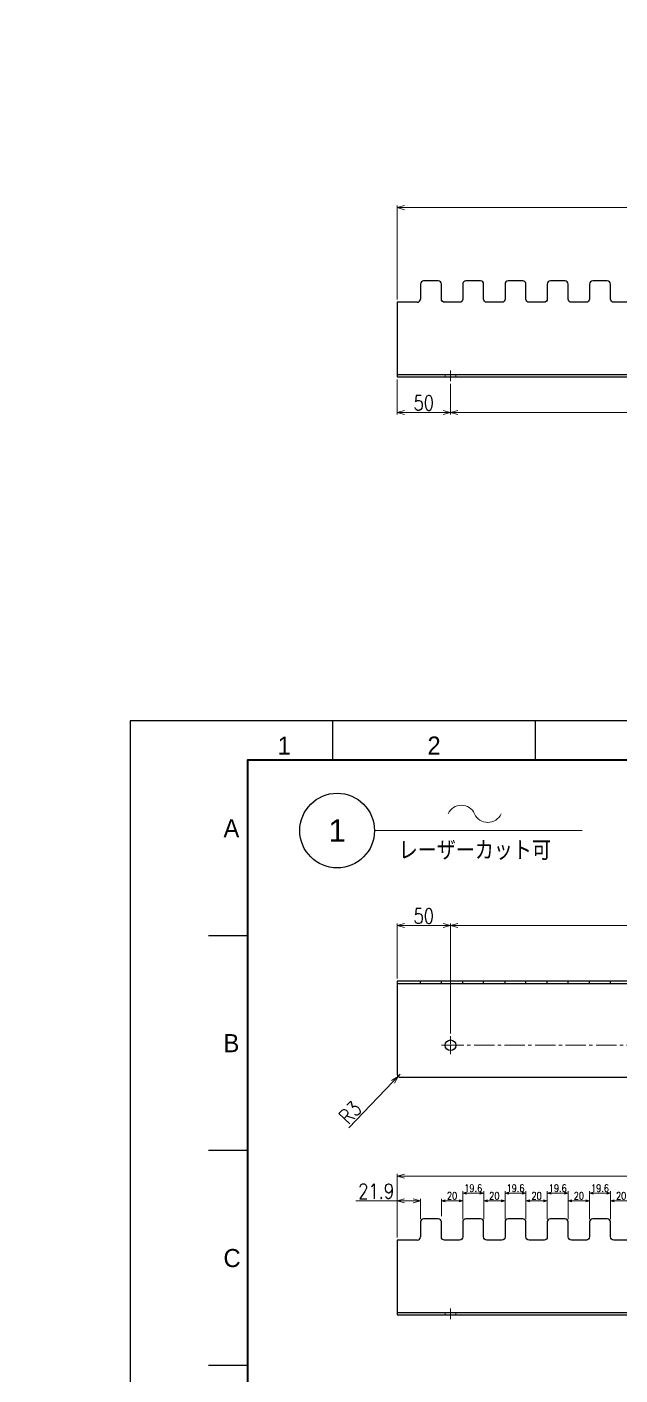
# Model space of a CAD drawing. Header units: millimetres. Extents: x 0 to 70370, y 0 to 11543.
# Drawn here: x 22328 to 22884, y 1950 to 3214 of the extents above; entities that cross this region are included whole.
import ezdxf
from ezdxf import colors
from ezdxf.entities.mleader import LeaderData, LeaderLine
from ezdxf.enums import TextEntityAlignment as Align
from ezdxf.math import Vec2, Vec3

# ---------------------------------------------------------------- set-up
doc = ezdxf.new("R2010")
doc.units = ezdxf.units.MM
doc.linetypes.add('CENTER2', pattern=[28.575, 19.05, -3.175, 3.175, -3.175])
doc.linetypes.add('HIDDEN2', pattern=[4.7625, 3.175, -1.5875])
for name, color, linetype, lineweight in [('01_外形線', 7, 'Continuous', 25), ('03_かくれ線', 6, 'HIDDEN2', 13), ('04_中心線', 1, 'CENTER2', 9), ('06_文字', 7, 'Continuous', 13), ('07_寸法線', 3, 'Continuous', 9), ('99_図枠', 7, 'Continuous', 40)]:
    doc.layers.add(name, color=color, linetype=linetype, lineweight=lineweight)
doc.styles.add('KSS_TXT', font='txt.shx', dxfattribs={"bigfont": 'extfont2.shx'})
doc.styles.get("Standard").update_dxf_attribs({"font": 'arial.ttf'})
doc.styles.add('寸法用', font='simplex.shx', dxfattribs={"width": 0.8, "bigfont": '@extfont2.shx'})
doc.styles.add('表題用', font='MS PGothic.ttf')
doc.dimstyles.new('機械製図用', dxfattribs={"dimtxt": 3.5, "dimasz": 3.5, "dimexe": 2, "dimexo": 0, "dimgap": 1.2, "dimtad": 1, "dimdsep": 46, "dimtxsty": '寸法用', "dimblk": 'OPEN30', "dimcen": 0, "dimclrd": 256, "dimclre": 256, "dimclrt": 7, "dimazin": 2, "dimtm": 1e-09, "dimtfac": 0.75, "dimtmove": 0, "dimatfit": 3, "dimldrblk": 'OPEN30', "dimfxl": 1, "dimlwd": -1, "dimlwe": -1, "dimarcsym": 0})

# ---------------------------------------------------------------- blocks, each defined once
blk = doc.blocks.new('_Open30')
at = {"color": 0, "linetype": 'ByBlock', "lineweight": -2}
for p, q in [((-1, 0.27), (0, 0)), ((0, 0), (-1, -0.27)), ((0, 0), (-1, 0))]:
    blk.add_line(p, q, dxfattribs=at)
blk = doc.blocks.new('*D2569')
at = {"layer": '07_寸法線', "transparency": 16777216}
for p, q in [((22675, 2079.3), (22675, 2138.8)), ((22682, 2136.8), (24355, 2136.8)), ((24362, 2099.3), (24362, 2138.8))]:
    blk.add_line(p, q, dxfattribs=at)
at = {"layer": 'Defpoints', "color": 0, "transparency": 16777216}
for p in [(24362, 2136.8), (24362, 2096.8), (22675, 2076.8)]:
    blk.add_point(p, dxfattribs=at)
at = {"layer": '07_寸法線', "transparency": 16777216, "xscale": 7, "yscale": 7, "zscale": 7, "rotation": 180}
blk.add_blockref('_Open30', (22675, 2136.8), dxfattribs=at)
at = {"layer": '07_寸法線', "transparency": 16777216, "xscale": 7, "yscale": 7, "zscale": 7}
blk.add_blockref('_Open30', (24362, 2136.8), dxfattribs=at)
at = {"layer": '07_寸法線', "color": 7, "transparency": 16777216, "insert": (23518.5, 2145.8), "char_height": 14, "attachment_point": 5, "style": '寸法用'}
blk.add_mtext('1687', dxfattribs=at)
blk = doc.blocks.new('*D2573')
at = {"layer": '07_寸法線', "transparency": 16777216}
for p, q in [((22675, 2079.3), (22675, 2115.6)), ((22682, 2113.6), (22689.9, 2113.6)), ((22696.9, 2096.3), (22696.9, 2115.6))]:
    blk.add_line(p, q, dxfattribs=at)
at = {"layer": 'Defpoints', "color": 0, "transparency": 16777216}
for p in [(22696.9, 2113.6), (22696.9, 2093.8), (22675, 2076.8)]:
    blk.add_point(p, dxfattribs=at)
at = {"layer": '07_寸法線', "transparency": 16777216, "xscale": 7, "yscale": 7, "zscale": 7, "rotation": 180}
blk.add_blockref('_Open30', (22675, 2113.6), dxfattribs=at)
at = {"layer": '07_寸法線', "transparency": 16777216, "xscale": 7, "yscale": 7, "zscale": 7}
blk.add_blockref('_Open30', (22696.9, 2113.6), dxfattribs=at)
at = {"layer": '07_寸法線', "color": 7, "transparency": 16777216, "insert": (22655.4, 2122.6), "char_height": 14, "attachment_point": 5, "style": '寸法用'}
blk.add_mtext('21.9', dxfattribs=at)
blk = doc.blocks.new('*D2561')
at = {"layer": '07_寸法線', "transparency": 16777216}
for p, q in [((22725, 2270.4), (22725, 2373.6)), ((22732, 2371.6), (23178, 2371.6)), ((23185, 2270.4), (23185, 2373.6))]:
    blk.add_line(p, q, dxfattribs=at)
at = {"layer": 'Defpoints', "color": 0, "transparency": 16777216}
for p in [(23185, 2371.6), (22725, 2267.9), (23185, 2267.9)]:
    blk.add_point(p, dxfattribs=at)
at = {"layer": '07_寸法線', "transparency": 16777216, "xscale": 7, "yscale": 7, "zscale": 7, "rotation": 180}
blk.add_blockref('_Open30', (22725, 2371.6), dxfattribs=at)
at = {"layer": '07_寸法線', "transparency": 16777216, "xscale": 7, "yscale": 7, "zscale": 7}
blk.add_blockref('_Open30', (23185, 2371.6), dxfattribs=at)
at = {"layer": '07_寸法線', "color": 7, "transparency": 16777216, "insert": (22955, 2380.6), "char_height": 14, "attachment_point": 5, "style": '寸法用'}
blk.add_mtext('460', dxfattribs=at)
blk = doc.blocks.new('*D2563')
at = {"layer": '07_寸法線', "transparency": 16777216}
for p, q in [((22675, 2321.9), (22675, 2373.6)), ((22682, 2371.6), (22718, 2371.6)), ((22725, 2270.4), (22725, 2373.6))]:
    blk.add_line(p, q, dxfattribs=at)
at = {"layer": 'Defpoints', "color": 0, "transparency": 16777216}
for p in [(22725, 2371.6), (22675, 2319.4), (22725, 2267.9)]:
    blk.add_point(p, dxfattribs=at)
at = {"layer": '07_寸法線', "transparency": 16777216, "xscale": 7, "yscale": 7, "zscale": 7, "rotation": 180}
blk.add_blockref('_Open30', (22675, 2371.6), dxfattribs=at)
at = {"layer": '07_寸法線', "transparency": 16777216, "xscale": 7, "yscale": 7, "zscale": 7}
blk.add_blockref('_Open30', (22725, 2371.6), dxfattribs=at)
at = {"layer": '07_寸法線', "color": 7, "transparency": 16777216, "insert": (22700, 2380.6), "char_height": 14, "attachment_point": 5, "style": '寸法用'}
blk.add_mtext('50', dxfattribs=at)
blk = doc.blocks.new('*D2568')
at = {"layer": '07_寸法線', "transparency": 16777216}
for p, q in [((22629.7, 2182), (22671.1, 2225.2)), ((22678, 2232.4), (22675.9, 2230.3))]:
    blk.add_line(p, q, dxfattribs=at)
blk.add_arc((22678, 2232.4), 3, 188.0628, 270, dxfattribs=at)
at = {"layer": 'Defpoints', "color": 0, "transparency": 16777216}
for p in [(22675.9, 2230.3), (22678, 2232.4)]:
    blk.add_point(p, dxfattribs=at)
at = {"layer": '07_寸法線', "transparency": 16777216, "xscale": 7, "yscale": 7, "zscale": 7, "rotation": 46.25998354357716}
blk.add_blockref('_Open30', (22675.9, 2230.3), dxfattribs=at)
at = {"layer": '07_寸法線', "color": 7, "transparency": 16777216, "insert": (22631.1, 2196.4), "char_height": 14, "attachment_point": 5, "rotation": 46.26, "style": '寸法用'}
blk.add_mtext('R3', dxfattribs=at)
blk = doc.blocks.new('*D2486')
at = {"layer": '07_寸法線', "transparency": 16777216}
for p, q in [((22716.5, 2099.3), (22716.5, 2115.6)), ((22733, 2113.6), (22720, 2113.6)), ((22736.5, 2096.3), (22736.5, 2115.6))]:
    blk.add_line(p, q, dxfattribs=at)
at = {"layer": 'Defpoints', "color": 0, "transparency": 16777216}
for p in [(22716.5, 2113.6), (22716.5, 2096.8), (22736.5, 2093.8)]:
    blk.add_point(p, dxfattribs=at)
at = {"layer": '07_寸法線', "transparency": 16777216, "xscale": 3.5, "yscale": 3.5, "zscale": 3.5, "rotation": 180}
blk.add_blockref('_Open30', (22716.5, 2113.6), dxfattribs=at)
at = {"layer": '07_寸法線', "transparency": 16777216, "xscale": 3.5, "yscale": 3.5, "zscale": 3.5}
blk.add_blockref('_Open30', (22736.5, 2113.6), dxfattribs=at)
at = {"layer": '07_寸法線', "color": 7, "transparency": 16777216, "insert": (22726.5, 2118.3), "char_height": 7, "attachment_point": 5, "style": '寸法用'}
blk.add_mtext('20', dxfattribs=at)
blk = doc.blocks.new('*D2487')
at = {"layer": '07_寸法線', "transparency": 16777216}
for p, q in [((22736.5, 2096.3), (22736.5, 2122.7)), ((22752.6, 2120.7), (22740, 2120.7)), ((22756.1, 2096.3), (22756.1, 2122.7))]:
    blk.add_line(p, q, dxfattribs=at)
at = {"layer": 'Defpoints', "color": 0, "transparency": 16777216}
for p in [(22736.5, 2120.7), (22736.5, 2093.8), (22756.1, 2093.8)]:
    blk.add_point(p, dxfattribs=at)
at = {"layer": '07_寸法線', "transparency": 16777216, "xscale": 3.5, "yscale": 3.5, "zscale": 3.5, "rotation": 180}
blk.add_blockref('_Open30', (22736.5, 2120.7), dxfattribs=at)
at = {"layer": '07_寸法線', "transparency": 16777216, "xscale": 3.5, "yscale": 3.5, "zscale": 3.5}
blk.add_blockref('_Open30', (22756.1, 2120.7), dxfattribs=at)
at = {"layer": '07_寸法線', "color": 7, "transparency": 16777216, "insert": (22746.3, 2125.4), "char_height": 7, "attachment_point": 5, "style": '寸法用'}
blk.add_mtext('19.6', dxfattribs=at)
blk = doc.blocks.new('*D2488')
at = {"layer": '07_寸法線', "transparency": 16777216}
for p, q in [((22756.1, 2099.3), (22756.1, 2115.6)), ((22772.6, 2113.6), (22759.6, 2113.6)), ((22776.1, 2096.3), (22776.1, 2115.6))]:
    blk.add_line(p, q, dxfattribs=at)
at = {"layer": 'Defpoints', "color": 0, "transparency": 16777216}
for p in [(22756.1, 2113.6), (22756.1, 2096.8), (22776.1, 2093.8)]:
    blk.add_point(p, dxfattribs=at)
at = {"layer": '07_寸法線', "transparency": 16777216, "xscale": 3.5, "yscale": 3.5, "zscale": 3.5, "rotation": 180}
blk.add_blockref('_Open30', (22756.1, 2113.6), dxfattribs=at)
at = {"layer": '07_寸法線', "transparency": 16777216, "xscale": 3.5, "yscale": 3.5, "zscale": 3.5}
blk.add_blockref('_Open30', (22776.1, 2113.6), dxfattribs=at)
at = {"layer": '07_寸法線', "color": 7, "transparency": 16777216, "insert": (22766.1, 2118.3), "char_height": 7, "attachment_point": 5, "style": '寸法用'}
blk.add_mtext('20', dxfattribs=at)
blk = doc.blocks.new('*D2489')
at = {"layer": '07_寸法線', "transparency": 16777216}
for p, q in [((22776.1, 2096.3), (22776.1, 2122.7)), ((22792.2, 2120.7), (22779.6, 2120.7)), ((22795.7, 2096.3), (22795.7, 2122.7))]:
    blk.add_line(p, q, dxfattribs=at)
at = {"layer": 'Defpoints', "color": 0, "transparency": 16777216}
for p in [(22776.1, 2120.7), (22776.1, 2093.8), (22795.7, 2093.8)]:
    blk.add_point(p, dxfattribs=at)
at = {"layer": '07_寸法線', "transparency": 16777216, "xscale": 3.5, "yscale": 3.5, "zscale": 3.5, "rotation": 180}
blk.add_blockref('_Open30', (22776.1, 2120.7), dxfattribs=at)
at = {"layer": '07_寸法線', "transparency": 16777216, "xscale": 3.5, "yscale": 3.5, "zscale": 3.5}
blk.add_blockref('_Open30', (22795.7, 2120.7), dxfattribs=at)
at = {"layer": '07_寸法線', "color": 7, "transparency": 16777216, "insert": (22785.9, 2125.4), "char_height": 7, "attachment_point": 5, "style": '寸法用'}
blk.add_mtext('19.6', dxfattribs=at)
blk = doc.blocks.new('*D2490')
at = {"layer": '07_寸法線', "transparency": 16777216}
for p, q in [((22795.7, 2099.3), (22795.7, 2115.6)), ((22812.2, 2113.6), (22799.2, 2113.6)), ((22815.7, 2096.3), (22815.7, 2115.6))]:
    blk.add_line(p, q, dxfattribs=at)
at = {"layer": 'Defpoints', "color": 0, "transparency": 16777216}
for p in [(22795.7, 2113.6), (22795.7, 2096.8), (22815.7, 2093.8)]:
    blk.add_point(p, dxfattribs=at)
at = {"layer": '07_寸法線', "transparency": 16777216, "xscale": 3.5, "yscale": 3.5, "zscale": 3.5, "rotation": 180}
blk.add_blockref('_Open30', (22795.7, 2113.6), dxfattribs=at)
at = {"layer": '07_寸法線', "transparency": 16777216, "xscale": 3.5, "yscale": 3.5, "zscale": 3.5}
blk.add_blockref('_Open30', (22815.7, 2113.6), dxfattribs=at)
at = {"layer": '07_寸法線', "color": 7, "transparency": 16777216, "insert": (22805.7, 2118.3), "char_height": 7, "attachment_point": 5, "style": '寸法用'}
blk.add_mtext('20', dxfattribs=at)
blk = doc.blocks.new('*D2491')
at = {"layer": '07_寸法線', "transparency": 16777216}
for p, q in [((22815.7, 2096.3), (22815.7, 2122.7)), ((22831.8, 2120.7), (22819.2, 2120.7)), ((22835.3, 2096.3), (22835.3, 2122.7))]:
    blk.add_line(p, q, dxfattribs=at)
at = {"layer": 'Defpoints', "color": 0, "transparency": 16777216}
for p in [(22815.7, 2120.7), (22815.7, 2093.8), (22835.3, 2093.8)]:
    blk.add_point(p, dxfattribs=at)
at = {"layer": '07_寸法線', "transparency": 16777216, "xscale": 3.5, "yscale": 3.5, "zscale": 3.5, "rotation": 180}
blk.add_blockref('_Open30', (22815.7, 2120.7), dxfattribs=at)
at = {"layer": '07_寸法線', "transparency": 16777216, "xscale": 3.5, "yscale": 3.5, "zscale": 3.5}
blk.add_blockref('_Open30', (22835.3, 2120.7), dxfattribs=at)
at = {"layer": '07_寸法線', "color": 7, "transparency": 16777216, "insert": (22825.5, 2125.4), "char_height": 7, "attachment_point": 5, "style": '寸法用'}
blk.add_mtext('19.6', dxfattribs=at)
blk = doc.blocks.new('*D2492')
at = {"layer": '07_寸法線', "transparency": 16777216}
for p, q in [((22835.3, 2099.3), (22835.3, 2115.6)), ((22851.8, 2113.6), (22838.8, 2113.6)), ((22855.3, 2096.3), (22855.3, 2115.6))]:
    blk.add_line(p, q, dxfattribs=at)
at = {"layer": 'Defpoints', "color": 0, "transparency": 16777216}
for p in [(22835.3, 2113.6), (22835.3, 2096.8), (22855.3, 2093.8)]:
    blk.add_point(p, dxfattribs=at)
at = {"layer": '07_寸法線', "transparency": 16777216, "xscale": 3.5, "yscale": 3.5, "zscale": 3.5, "rotation": 180}
blk.add_blockref('_Open30', (22835.3, 2113.6), dxfattribs=at)
at = {"layer": '07_寸法線', "transparency": 16777216, "xscale": 3.5, "yscale": 3.5, "zscale": 3.5}
blk.add_blockref('_Open30', (22855.3, 2113.6), dxfattribs=at)
at = {"layer": '07_寸法線', "color": 7, "transparency": 16777216, "insert": (22845.3, 2118.3), "char_height": 7, "attachment_point": 5, "style": '寸法用'}
blk.add_mtext('20', dxfattribs=at)
blk = doc.blocks.new('*D2493')
at = {"layer": '07_寸法線', "transparency": 16777216}
for p, q in [((22855.3, 2096.3), (22855.3, 2122.7)), ((22871.4, 2120.7), (22858.8, 2120.7)), ((22874.9, 2096.3), (22874.9, 2122.7))]:
    blk.add_line(p, q, dxfattribs=at)
at = {"layer": 'Defpoints', "color": 0, "transparency": 16777216}
for p in [(22855.3, 2120.7), (22855.3, 2093.8), (22874.9, 2093.8)]:
    blk.add_point(p, dxfattribs=at)
at = {"layer": '07_寸法線', "transparency": 16777216, "xscale": 3.5, "yscale": 3.5, "zscale": 3.5, "rotation": 180}
blk.add_blockref('_Open30', (22855.3, 2120.7), dxfattribs=at)
at = {"layer": '07_寸法線', "transparency": 16777216, "xscale": 3.5, "yscale": 3.5, "zscale": 3.5}
blk.add_blockref('_Open30', (22874.9, 2120.7), dxfattribs=at)
at = {"layer": '07_寸法線', "color": 7, "transparency": 16777216, "insert": (22865.1, 2125.4), "char_height": 7, "attachment_point": 5, "style": '寸法用'}
blk.add_mtext('19.6', dxfattribs=at)
blk = doc.blocks.new('*D2494')
at = {"layer": '07_寸法線', "transparency": 16777216}
for p, q in [((22874.9, 2099.3), (22874.9, 2115.6)), ((22891.4, 2113.6), (22878.4, 2113.6)), ((22894.9, 2096.3), (22894.9, 2115.6))]:
    blk.add_line(p, q, dxfattribs=at)
at = {"layer": 'Defpoints', "color": 0, "transparency": 16777216}
for p in [(22874.9, 2113.6), (22874.9, 2096.8), (22894.9, 2093.8)]:
    blk.add_point(p, dxfattribs=at)
at = {"layer": '07_寸法線', "transparency": 16777216, "xscale": 3.5, "yscale": 3.5, "zscale": 3.5, "rotation": 180}
blk.add_blockref('_Open30', (22874.9, 2113.6), dxfattribs=at)
at = {"layer": '07_寸法線', "transparency": 16777216, "xscale": 3.5, "yscale": 3.5, "zscale": 3.5}
blk.add_blockref('_Open30', (22894.9, 2113.6), dxfattribs=at)
at = {"layer": '07_寸法線', "color": 7, "transparency": 16777216, "insert": (22884.9, 2118.3), "char_height": 7, "attachment_point": 5, "style": '寸法用'}
blk.add_mtext('20', dxfattribs=at)
blk = doc.blocks.new('AM_BALLOON1')
at = {"transparency": 16777216}
blk.add_circle((0, 0), 5, dxfattribs=at)
blk.add_attdef('B_NUMBER', text='', height=3, dxfattribs=at).set_placement((0, 0), align=Align.MIDDLE_CENTER)
blk = doc.blocks.new('_OPEN')
at = {"color": 0, "linetype": 'ByBlock'}
for p, q in [((-1, 0.17), (0, 0)), ((0, 0), (-1, -0.17)), ((0, 0), (-1, 0))]:
    blk.add_line(p, q, dxfattribs=at)
blk = doc.blocks.new('p1ba05')
for centre, start, end in [((-2.95, 0.29), 24.2276, 155.5758), ((0, 1.62), 204.2276, 335.5758)]:
    blk.add_arc(centre, 1.62, start, end)
blk = doc.blocks.new('*U2609')
at = {"layer": '04_中心線', "color": 0, "linetype": 'CENTER2', "transparency": 16777216}
for p, q in [((-8.5, 0), (-1, 0)), ((0, 1), (0, 8.5)), ((1, 0), (8.5, 0)), ((0, -8.5), (0, -1))]:
    blk.add_line(p, q, dxfattribs=at)
at = {"layer": '04_中心線', "color": 0, "linetype": 'Continuous', "transparency": 16777216}
for p, q in [((-0.5, 0), (0.5, 0)), ((0, -0.5), (0, 0.5))]:
    blk.add_line(p, q, dxfattribs=at)
blk = doc.blocks.new('*D2753')
at = {"layer": '07_寸法線', "transparency": 16777216}
for p, q in [((22675, 2958.3), (22675, 3046.5)), ((24362, 2978.4), (24362, 3046.5)), ((22682, 3044.5), (24355, 3044.5))]:
    blk.add_line(p, q, dxfattribs=at)
at = {"layer": 'Defpoints', "color": 0, "transparency": 16777216}
for p in [(24362, 3044.5), (24362, 2975.9), (22675, 2955.8)]:
    blk.add_point(p, dxfattribs=at)
at = {"layer": '07_寸法線', "transparency": 16777216, "xscale": 7, "yscale": 7, "zscale": 7, "rotation": 180}
blk.add_blockref('_Open30', (22675, 3044.5), dxfattribs=at)
at = {"layer": '07_寸法線', "transparency": 16777216, "xscale": 7, "yscale": 7, "zscale": 7}
blk.add_blockref('_Open30', (24362, 3044.5), dxfattribs=at)
at = {"layer": '07_寸法線', "color": 7, "transparency": 16777216, "insert": (23518.5, 3053.5), "char_height": 14, "attachment_point": 5, "style": '寸法用'}
blk.add_mtext('1687', dxfattribs=at)
blk = doc.blocks.new('*D2762')
at = {"layer": '07_寸法線', "transparency": 16777216}
for p, q in [((22725, 2879.3), (22725, 2850.5)), ((23185, 2879.3), (23185, 2850.5)), ((22732, 2852.5), (23178, 2852.5))]:
    blk.add_line(p, q, dxfattribs=at)
at = {"layer": 'Defpoints', "color": 0, "transparency": 16777216}
for p in [(22725, 2881.8), (23185, 2881.8), (23185, 2852.5)]:
    blk.add_point(p, dxfattribs=at)
at = {"layer": '07_寸法線', "transparency": 16777216, "xscale": 7, "yscale": 7, "zscale": 7, "rotation": 180}
blk.add_blockref('_Open30', (22725, 2852.5), dxfattribs=at)
at = {"layer": '07_寸法線', "transparency": 16777216, "xscale": 7, "yscale": 7, "zscale": 7}
blk.add_blockref('_Open30', (23185, 2852.5), dxfattribs=at)
at = {"layer": '07_寸法線', "color": 7, "transparency": 16777216, "insert": (22955, 2861.5), "char_height": 14, "attachment_point": 5, "style": '寸法用'}
blk.add_mtext('460', dxfattribs=at)
blk = doc.blocks.new('*D2763')
at = {"layer": '07_寸法線', "transparency": 16777216}
for p, q in [((22675, 2883.3), (22675, 2850.5)), ((22725, 2879.3), (22725, 2850.5)), ((22718, 2852.5), (22682, 2852.5))]:
    blk.add_line(p, q, dxfattribs=at)
at = {"layer": 'Defpoints', "color": 0, "transparency": 16777216}
for p in [(22675, 2885.8), (22725, 2881.8), (22675, 2852.5)]:
    blk.add_point(p, dxfattribs=at)
at = {"layer": '07_寸法線', "transparency": 16777216, "xscale": 7, "yscale": 7, "zscale": 7, "rotation": 180}
blk.add_blockref('_Open30', (22675, 2852.5), dxfattribs=at)
at = {"layer": '07_寸法線', "transparency": 16777216, "xscale": 7, "yscale": 7, "zscale": 7}
blk.add_blockref('_Open30', (22725, 2852.5), dxfattribs=at)
at = {"layer": '07_寸法線', "color": 7, "transparency": 16777216, "insert": (22700, 2861.5), "char_height": 14, "attachment_point": 5, "style": '寸法用'}
blk.add_mtext('50', dxfattribs=at)

msp = doc.modelspace()

# ---------------------------------------------------------------- linework, layer by layer
at = {"layer": '01_外形線'}
for p, q in [((22696.889, 2972.834), (22696.889, 2958.834)), ((22713.489, 2975.834), (22699.889, 2975.834)), ((22674.989, 2955.834), (22674.989, 2885.834)), ((22693.889, 2955.834), (22674.989, 2955.834)), ((24361.989, 2887.834), (22674.989, 2887.834)), ((22674.989, 2885.834), (24361.989, 2885.834)), ((24361.989, 2319.425), (22674.989, 2319.425)), ((22674.989, 2319.425), (22674.989, 2232.425)), ((22674.989, 2317.425), (24361.989, 2317.425)), ((22696.889, 2317.425), (22696.889, 2319.425)), ((22716.489, 2317.425), (22716.489, 2319.425)), ((22736.489, 2317.425), (22736.489, 2319.425)), ((22756.089, 2317.425), (22756.089, 2319.425)), ((22776.089, 2317.425), (22776.089, 2319.425)), ((22795.689, 2317.425), (22795.689, 2319.425)), ((22815.689, 2317.425), (22815.689, 2319.425)), ((22835.289, 2317.425), (22835.289, 2319.425)), ((22855.289, 2317.425), (22855.289, 2319.425)), ((22874.889, 2317.425), (22874.889, 2319.425)), ((22677.989, 2229.425), (24281.989, 2229.425)), ((22696.889, 2093.778), (22696.889, 2079.778)), ((22713.489, 2096.778), (22699.889, 2096.778)), ((22674.989, 2076.778), (22674.989, 2006.778)), ((22693.889, 2076.778), (22674.989, 2076.778)), ((24361.989, 2008.778), (22674.989, 2008.778)), ((22674.989, 2006.778), (24361.989, 2006.778))]:
    msp.add_line(p, q, dxfattribs=at)
for points in [[(22891.889, 2955.834), (22877.889, 2955.834, -0.41421356), (22874.889, 2958.834), (22874.889, 2972.834, 0.41421356), (22871.889, 2975.834), (22858.289, 2975.834, 0.41421356), (22855.289, 2972.834), (22855.289, 2958.834, -0.41421356), (22852.289, 2955.834), (22838.289, 2955.834, -0.41421356), (22835.289, 2958.834), (22835.289, 2972.834, 0.41421356), (22832.289, 2975.834), (22818.689, 2975.834, 0.41421356), (22815.689, 2972.834), (22815.689, 2958.834, -0.41421356), (22812.689, 2955.834), (22798.689, 2955.834, -0.41421356), (22795.689, 2958.834), (22795.689, 2972.834, 0.41421356), (22792.689, 2975.834), (22779.089, 2975.834, 0.41421356), (22776.089, 2972.834), (22776.089, 2958.834, -0.41421356), (22773.089, 2955.834), (22759.089, 2955.834, -0.41421356), (22756.089, 2958.834), (22756.089, 2972.834, 0.41421356), (22753.089, 2975.834), (22739.489, 2975.834, 0.41421356), (22736.489, 2972.834), (22736.489, 2958.834, -0.41421356), (22733.489, 2955.834), (22719.489, 2955.834, -0.41421356), (22716.489, 2958.834), (22716.489, 2972.834, 0.41421356), (22713.489, 2975.834)], [(22891.889, 2076.778), (22877.889, 2076.778, -0.41421356), (22874.889, 2079.778), (22874.889, 2093.778, 0.41421356), (22871.889, 2096.778), (22858.289, 2096.778, 0.41421356), (22855.289, 2093.778), (22855.289, 2079.778, -0.41421356), (22852.289, 2076.778), (22838.289, 2076.778, -0.41421356), (22835.289, 2079.778), (22835.289, 2093.778, 0.41421356), (22832.289, 2096.778), (22818.689, 2096.778, 0.41421356), (22815.689, 2093.778), (22815.689, 2079.778, -0.41421356), (22812.689, 2076.778), (22798.689, 2076.778, -0.41421356), (22795.689, 2079.778), (22795.689, 2093.778, 0.41421356), (22792.689, 2096.778), (22779.089, 2096.778, 0.41421356), (22776.089, 2093.778), (22776.089, 2079.778, -0.41421356), (22773.089, 2076.778), (22759.089, 2076.778, -0.41421356), (22756.089, 2079.778), (22756.089, 2093.778, 0.41421356), (22753.089, 2096.778), (22739.489, 2096.778, 0.41421356), (22736.489, 2093.778), (22736.489, 2079.778, -0.41421356), (22733.489, 2076.778), (22719.489, 2076.778, -0.41421356), (22716.489, 2079.778), (22716.489, 2093.778, 0.41421356), (22713.489, 2096.778)]]:
    msp.add_lwpolyline(points, format="xyb", dxfattribs=at)
msp.add_circle((22724.989, 2259.425), 5, dxfattribs=at)
for centre, start, end in [((22699.889, 2972.834), 90, 180), ((22693.889, 2958.834), 270, 0), ((22677.989, 2232.425), 180, 270), ((22699.889, 2093.778), 90, 180), ((22693.889, 2079.778), 270, 0)]:
    msp.add_arc(centre, 3, start, end, dxfattribs=at)
at = {"layer": '03_かくれ線'}
for p, q in [((22719.989, 2887.834), (22719.989, 2885.834)), ((22729.989, 2887.834), (22729.989, 2885.834)), ((22719.989, 2008.778), (22719.989, 2006.778)), ((22729.989, 2008.778), (22729.989, 2006.778))]:
    msp.add_line(p, q, dxfattribs=at)
at = {"layer": '04_中心線'}
for p, q in [((22724.989, 2891.834), (22724.989, 2881.834)), ((22718.489, 2259.425), (24318.489, 2259.425)), ((22724.989, 2012.778), (22724.989, 2002.778))]:
    msp.add_line(p, q, dxfattribs=at)
at = {"layer": '07_寸法線'}
for p, q in [((22653.899, 2460.638), (22848.459, 2460.638)), ((22674.989, 2113.635), (22636.208, 2113.635))]:
    msp.add_line(p, q, dxfattribs=at)
at = {"layer": '99_図枠', "lineweight": 25}
for p, q in [((22614.702, 2526.74), (22614.702, 2563.512)), ((22804.584, 2526.74), (22804.584, 2563.512)), ((22535.021, 2362.101), (22498.25, 2362.101)), ((22535.021, 2160.691), (22498.25, 2160.691)), ((22535.021, 1959.28), (22498.25, 1959.28))]:
    msp.add_line(p, q, dxfattribs=at)
at = {"layer": '99_図枠'}
msp.add_lwpolyline([(22535.021, 988.999), (24666.633, 988.999), (24666.633, 2526.74), (22535.021, 2526.74)], close=True, dxfattribs=at)
at = {"layer": 'Defpoints'}
msp.add_lwpolyline([(22424.82, 952.392), (24703.404, 952.392), (24703.404, 2563.512), (22424.82, 2563.512)], close=True, dxfattribs=at)

# ---------------------------------------------------------------- block references
at = {"layer": '04_中心線', "linetype": 'CENTER2'}
msp.add_blockref('*U2609', (22724.989, 2259.425), dxfattribs=at)
at = {"layer": '07_寸法線', "xscale": 8.399490909090904, "yscale": 8.399490909090904, "zscale": 8.399490909090904}
msp.add_blockref('p1ba05', (22759.991, 2468.296), dxfattribs=at)

# ---------------------------------------------------------------- texts
at = {"layer": '06_文字', "color": 3, "style": 'KSS_TXT', "width": 0.9}
msp.add_text('レーザーカット可', height=18, dxfattribs=at).set_placement((22676.506, 2433.041))
at = {"layer": '99_図枠', "lineweight": 13, "style": '表題用'}
for s, p in [('1', (22569.316, 2526.74)), ('2', (22709.643, 2526.74))]:
    msp.add_text(s, height=16.971, dxfattribs=at).set_placement(p, align=Align.BOTTOM_CENTER)
for s, p in [('A', (22512.393, 2462.806)), ('B', (22512.393, 2261.396)), ('C', (22512.393, 2059.985))]:
    msp.add_text(s, height=16.971, dxfattribs=at).set_placement(p, align=Align.MIDDLE_LEFT)

# ---------------------------------------------------------------- dimensions: what is measured, and where the dimension line sits
at = {"layer": '07_寸法線'}
for base, p1, p2, picture, middle in [((24361.989, 3044.501), (22674.989, 2955.834), (24361.989, 2975.898), '*D2753', (23518.489, 3053.501)), ((23184.989, 2852.454), (22724.989, 2881.834), (23184.989, 2881.834), '*D2762', (22954.989, 2861.454)), ((22724.989, 2371.64), (22674.989, 2319.425), (22724.989, 2267.925), '*D2563', (22699.989, 2380.64)), ((23184.989, 2371.64), (22724.989, 2267.925), (23184.989, 2267.925), '*D2561', (22954.989, 2380.64)), ((24361.989, 2136.822), (22674.989, 2076.778), (24361.989, 2096.842), '*D2569', (23518.489, 2145.822))]:
    dim = msp.add_linear_dim(base=base, p1=p1, p2=p2, dimstyle='機械製図用', override={"dimtxt": 14, "dimasz": 7, "dimexo": 2.5, "dimgap": 2}, dxfattribs=at)
    dim.commit()
    dim.dimension.update_dxf_attribs({"geometry": picture, "text_midpoint": middle})
for base, p1, p2, override, picture, middle in [((22674.989, 2852.454), (22724.989, 2881.834), (22674.989, 2885.834), {"dimtxt": 14, "dimasz": 7, "dimexo": 2.5, "dimgap": 2}, '*D2763', (22699.989, 2861.454)), ((22716.489, 2113.635), (22736.489, 2093.778), (22716.489, 2096.778), {"dimtxt": 7, "dimexo": 2.5}, '*D2486', (22726.489, 2118.335)), ((22736.489, 2120.677), (22756.089, 2093.778), (22736.489, 2093.778), {"dimtxt": 7, "dimexo": 2.5}, '*D2487', (22746.289, 2125.377)), ((22756.089, 2113.635), (22776.089, 2093.778), (22756.089, 2096.778), {"dimtxt": 7, "dimexo": 2.5}, '*D2488', (22766.089, 2118.335)), ((22776.089, 2120.677), (22795.689, 2093.778), (22776.089, 2093.778), {"dimtxt": 7, "dimexo": 2.5}, '*D2489', (22785.889, 2125.377)), ((22795.689, 2113.635), (22815.689, 2093.778), (22795.689, 2096.778), {"dimtxt": 7, "dimexo": 2.5}, '*D2490', (22805.689, 2118.335)), ((22815.689, 2120.677), (22835.289, 2093.778), (22815.689, 2093.778), {"dimtxt": 7, "dimexo": 2.5}, '*D2491', (22825.489, 2125.377)), ((22835.289, 2113.635), (22855.289, 2093.778), (22835.289, 2096.778), {"dimtxt": 7, "dimexo": 2.5}, '*D2492', (22845.289, 2118.335)), ((22855.289, 2120.677), (22874.889, 2093.778), (22855.289, 2093.778), {"dimtxt": 7, "dimexo": 2.5}, '*D2493', (22865.089, 2125.377)), ((22874.889, 2113.635), (22894.889, 2093.778), (22874.889, 2096.778), {"dimtxt": 7, "dimexo": 2.5}, '*D2494', (22884.889, 2118.335))]:
    dim = msp.add_linear_dim(base=base, p1=p1, p2=p2, angle=180, dimstyle='機械製図用', override=override, dxfattribs=at)
    dim.commit()
    dim.dimension.update_dxf_attribs({"geometry": picture, "text_midpoint": middle})
dim = msp.add_radius_dim(center=(22677.989, 2232.425), mpoint=(22675.915, 2230.258), dimstyle='機械製図用', override={"dimtxt": 14, "dimasz": 7, "dimgap": 2}, dxfattribs=at)
dim.commit()
dim.dimension.update_dxf_attribs({"geometry": '*D2568', "text_midpoint": (22637.578, 2190.196), "dimtype": 164})
dim = msp.add_linear_dim(base=(22696.889, 2113.635), p1=(22674.989, 2076.778), p2=(22696.889, 2093.778), dimstyle='機械製図用', override={"dimtxt": 14, "dimasz": 7, "dimexo": 2.5, "dimgap": 2, "dimtmove": 2}, dxfattribs=at)
dim.commit()
dim.dimension.update_dxf_attribs({"geometry": '*D2573', "text_midpoint": (22655.437, 2122.635), "dimtype": 160})

# ---------------------------------------------------------------- leaders
ml = msp.add_multileader_block('Standard', dxfattribs=at)
ml.set_content('AM_BALLOON1', color=256, scale=9.37443182)
ml.set_attribute('B_NUMBER', '1', width=0)
ml.set_leader_properties(color=256, linetype='ByLayer', lineweight=-1)
ml.set_arrow_properties(name='OPEN')
ml.build(insert=Vec2(0, 0))
ml.multileader.update_dxf_attribs({"leader_type": 0, "has_dogleg": 0, "text_right_attachment_type": 6, "dogleg_length": 0, "arrow_head_size": 4.688, "scale": 2.5, "block_connection_type": 1})
ctx = ml.context
ctx.base_point, ctx.scale, ctx.char_height, ctx.arrow_head_size, ctx.landing_gap_size, ctx.plane_origin = Vec3(33418.771, 3166.995), 2.5, 9.375, 4.688, 4.688, Vec3(33418.771, 3166.995)
ctx.right_attachment, ctx.attachment_type = 6, 1
notes = []
notes.append((ctx, [(0, (0, 0, 0), (0, 0), (1, 0), 1, [])]))
ctx.block.insert = Vec3(33418.771, 3166.995)
ml = msp.add_multileader_block('Standard', dxfattribs=at)
ml.set_content('AM_BALLOON1', color=256, scale=7.49954545)
ml.set_attribute('B_NUMBER', '1A', width=0)
ml.set_leader_properties(color=256, linetype='ByLayer', lineweight=-1)
ml.set_arrow_properties(name='OPEN')
ml.build(insert=Vec2(0, 0))
ml.multileader.update_dxf_attribs({"leader_type": 0, "has_dogleg": 0, "text_right_attachment_type": 6, "dogleg_length": 0, "arrow_head_size": 3.75, "scale": 2.5, "block_connection_type": 1})
ctx = ml.context
ctx.base_point, ctx.scale, ctx.char_height, ctx.arrow_head_size, ctx.landing_gap_size, ctx.plane_origin = Vec3(35324.795, 3132.322), 2.5, 7.5, 3.75, 3.75, Vec3(35324.795, 3132.322)
ctx.right_attachment, ctx.attachment_type = 6, 1
notes.append((ctx, [(0, (0, 0, 0), (0, 0), (1, 0), 1, [])]))
ctx.block.insert = Vec3(35324.795, 3132.322)
ml = msp.add_multileader_block('Standard', dxfattribs=at)
ml.set_content('AM_BALLOON1', color=256, scale=7.49954545)
ml.set_attribute('B_NUMBER', '2', width=0)
ml.set_leader_properties(color=256, linetype='ByLayer', lineweight=-1)
ml.set_arrow_properties(name='OPEN')
ml.build(insert=Vec2(0, 0))
ml.multileader.update_dxf_attribs({"leader_type": 0, "has_dogleg": 0, "text_right_attachment_type": 6, "dogleg_length": 0, "arrow_head_size": 3.75, "scale": 2.5, "block_connection_type": 1})
ctx = ml.context
ctx.base_point, ctx.scale, ctx.char_height, ctx.arrow_head_size, ctx.landing_gap_size, ctx.plane_origin = Vec3(37084.606, 2712.991), 2.5, 7.5, 3.75, 3.75, Vec3(37084.606, 2712.991)
ctx.right_attachment, ctx.attachment_type = 6, 1
notes.append((ctx, [(0, (0, 0, 0), (0, 0), (1, 0), 1, [])]))
ctx.block.insert = Vec3(37084.606, 2712.991)
ml = msp.add_multileader_block('Standard', dxfattribs=at)
ml.set_content('AM_BALLOON1', color=256, scale=7.49954545)
ml.set_attribute('B_NUMBER', '3', width=0)
ml.set_leader_properties(color=256, linetype='ByLayer', lineweight=-1)
ml.set_arrow_properties(name='OPEN')
ml.build(insert=Vec2(0, 0))
ml.multileader.update_dxf_attribs({"leader_type": 0, "has_dogleg": 0, "text_right_attachment_type": 6, "dogleg_length": 0, "arrow_head_size": 3.75, "scale": 2.5, "block_connection_type": 1})
ctx = ml.context
ctx.base_point, ctx.scale, ctx.char_height, ctx.arrow_head_size, ctx.landing_gap_size, ctx.plane_origin = Vec3(38565.945, 2679.176), 2.5, 7.5, 3.75, 3.75, Vec3(38565.945, 2679.176)
ctx.right_attachment, ctx.attachment_type = 6, 1
notes.append((ctx, [(0, (0, 0, 0), (0, 0), (1, 0), 1, [])]))
ctx.block.insert = Vec3(38565.945, 2679.176)
ml = msp.add_multileader_block('Standard', dxfattribs=at)
ml.set_content('AM_BALLOON1', color=256, scale=6.99957576)
ml.set_attribute('B_NUMBER', '1', width=0)
ml.set_leader_properties(color=256, linetype='ByLayer', lineweight=-1)
ml.set_arrow_properties(name='OPEN')
ml.build(insert=Vec2(0, 0))
ml.multileader.update_dxf_attribs({"leader_type": 0, "has_dogleg": 0, "text_right_attachment_type": 6, "dogleg_length": 0, "arrow_head_size": 3.5, "scale": 2.5, "block_connection_type": 1})
ctx = ml.context
ctx.base_point, ctx.scale, ctx.char_height, ctx.arrow_head_size, ctx.landing_gap_size, ctx.plane_origin = Vec3(22618.86, 2460.666), 2.5, 7, 3.5, 3.5, Vec3(22618.86, 2460.666)
ctx.right_attachment, ctx.attachment_type = 6, 1
notes.append((ctx, [(0, (0, 0, 0), (0, 0), (1, 0), 1, [])]))
ctx.block.insert = Vec3(22618.86, 2460.666)
ml = msp.add_multileader_block('Standard', dxfattribs=at)
ml.set_content('AM_BALLOON1', color=256, scale=7.49954545)
ml.set_attribute('B_NUMBER', '1B', width=0)
ml.set_leader_properties(color=256, linetype='ByLayer', lineweight=-1)
ml.set_arrow_properties(name='OPEN')
ml.build(insert=Vec2(0, 0))
ml.multileader.update_dxf_attribs({"leader_type": 0, "has_dogleg": 0, "text_right_attachment_type": 6, "dogleg_length": 0, "arrow_head_size": 3.75, "scale": 2.5, "block_connection_type": 1})
ctx = ml.context
ctx.base_point, ctx.scale, ctx.char_height, ctx.arrow_head_size, ctx.landing_gap_size, ctx.plane_origin = Vec3(35324.795, 2449.628), 2.5, 7.5, 3.75, 3.75, Vec3(35324.795, 2449.628)
ctx.right_attachment, ctx.attachment_type = 6, 1
notes.append((ctx, [(0, (0, 0, 0), (0, 0), (1, 0), 1, [])]))
ctx.block.insert = Vec3(35324.795, 2449.628)
ml = msp.add_multileader_block('Standard', dxfattribs=at)
ml.set_content('AM_BALLOON1', color=256, scale=5.02469545)
ml.set_attribute('B_NUMBER', '1', width=0)
ml.set_leader_properties(color=256, linetype='ByLayer', lineweight=-1)
ml.set_arrow_properties(name='OPEN')
ml.build(insert=Vec2(0, 0))
ml.multileader.update_dxf_attribs({"leader_type": 0, "has_dogleg": 0, "text_right_attachment_type": 6, "dogleg_length": 0, "arrow_head_size": 2.513, "scale": 2.5, "block_connection_type": 1})
ctx = ml.context
ctx.base_point, ctx.scale, ctx.char_height, ctx.arrow_head_size, ctx.landing_gap_size, ctx.plane_origin = Vec3(40332.084, 2013.345), 2.5, 5.025, 2.513, 2.513, Vec3(40332.084, 2013.345)
ctx.right_attachment, ctx.attachment_type = 6, 1
notes.append((ctx, [(0, (0, 0, 0), (0, 0), (1, 0), 1, [])]))
ctx.block.insert = Vec3(40332.084, 2013.345)
ml = msp.add_multileader_block('Standard', dxfattribs=at)
ml.set_content('AM_BALLOON1', color=256, scale=5.02469545)
ml.set_attribute('B_NUMBER', '2', width=0)
ml.set_leader_properties(color=256, linetype='ByLayer', lineweight=-1)
ml.set_arrow_properties(name='OPEN')
ml.build(insert=Vec2(0, 0))
ml.multileader.update_dxf_attribs({"leader_type": 0, "has_dogleg": 0, "text_right_attachment_type": 6, "dogleg_length": 0, "arrow_head_size": 2.513, "scale": 2.5, "block_connection_type": 1})
ctx = ml.context
ctx.base_point, ctx.scale, ctx.char_height, ctx.arrow_head_size, ctx.landing_gap_size, ctx.plane_origin = Vec3(41277.991, 2013.345), 2.5, 5.025, 2.513, 2.513, Vec3(41277.991, 2013.345)
ctx.right_attachment, ctx.attachment_type = 6, 1
notes.append((ctx, [(0, (0, 0, 0), (0, 0), (1, 0), 1, [])]))
ctx.block.insert = Vec3(41277.991, 2013.345)
for ctx, leaders in notes:
    for number, flags, end, landing, length, lines in leaders:
        leader = LeaderData()
        leader.index, (leader.has_last_leader_line, leader.has_dogleg_vector, leader.attachment_direction) = number, flags
        leader.last_leader_point, leader.dogleg_vector, leader.dogleg_length = Vec3(end), Vec3(landing), length
        for number, points, colour, breaks in lines:
            line = LeaderLine()
            line.index, line.vertices, line.color, line.breaks = number, Vec3.list(points), colors.encode_raw_color(colour), breaks
            leader.lines.append(line)
        ctx.leaders.append(leader)

doc.saveas('drawing.dxf')
